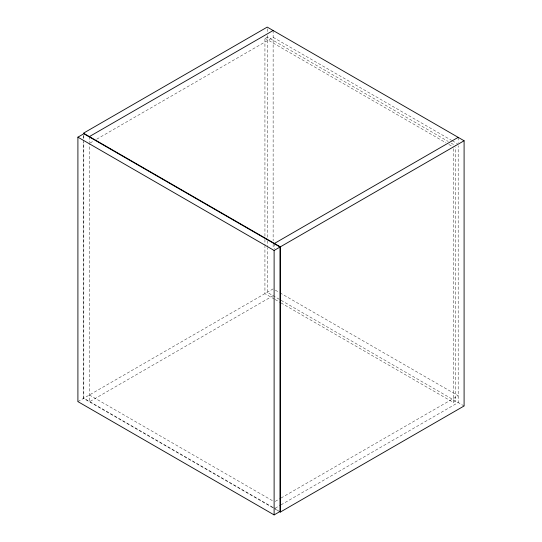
<?xml version="1.0" encoding="UTF-8"?>
<svg xmlns="http://www.w3.org/2000/svg" width="542" height="542" viewBox="0 0 542 542"><rect width="100%" height="100%" fill="white"/><g stroke="black" fill="none" stroke-linecap="round" stroke-linejoin="round"><path stroke-width="0.41" stroke-dasharray="2.71 2.03" d="M264.93 236.143L264.93 38.279L267.226 36.951L448.234 141.455M90.121 142.993L93.78 140.879M96.706 139.186L273.134 37.33L451.608 140.371M77.906 401.615L273.134 288.906M273.134 295.722L89.389 401.805L89.389 143.352M275.18 501.404L280.302 498.45M281.034 498.023L458.186 395.748L279.713 292.707M281.054 302.944L453.268 402.374L455.565 401.046L455.565 147.377M275.18 508.227L280.302 505.266M281.034 504.846L458.186 402.564L458.186 145.798M452.34 140.791L457.455 143.752M451.168 143.149L455.565 145.69M264.93 38.279L445.937 142.783M448.871 144.477L453.268 147.011M275.329 290.173L278.988 292.28M464.094 405.972L267.226 292.314L267.226 247.545M274.455 299.137L264.93 293.642L264.93 246.285M275.187 299.563L280.322 302.524M89.389 394.989L272.985 500.984M272.701 507.265L83.814 398.207L83.814 141.354M273.432 507.685L278.561 510.645M272.985 507.807L83.482 398.397L83.482 141.631M275.099 509.026L278.385 510.923M458.186 137.35L458.186 142.417M453.268 148.704L453.268 402.374M274.448 243.433L274.448 248.737M273.134 30.508L273.134 240.824M273.134 244.198L273.134 248.426M267.226 28.787L267.226 32.168M267.226 35.548L267.226 238.195M267.226 240.79L267.226 246.705M264.93 239.523L264.93 245.445M89.389 136.591L89.389 142.505M83.814 135.439L83.814 140.513M83.482 135.717L83.482 140.785"/><path stroke-width="0.81" d="M77.906 137.16L83.814 133.752L280.024 247.037L280.024 511.492L274.117 514.9L77.906 401.615L77.906 137.16L274.117 250.445L280.024 247.037M89.389 136.591L273.134 30.508M274.448 243.433L458.186 137.35M464.094 140.764L267.226 27.1L83.482 133.183L280.349 246.847L464.094 140.764L464.094 405.972L280.349 512.061L279.042 511.302M280.349 246.847L280.349 512.061M274.117 250.445L274.117 514.9"/></g></svg>
